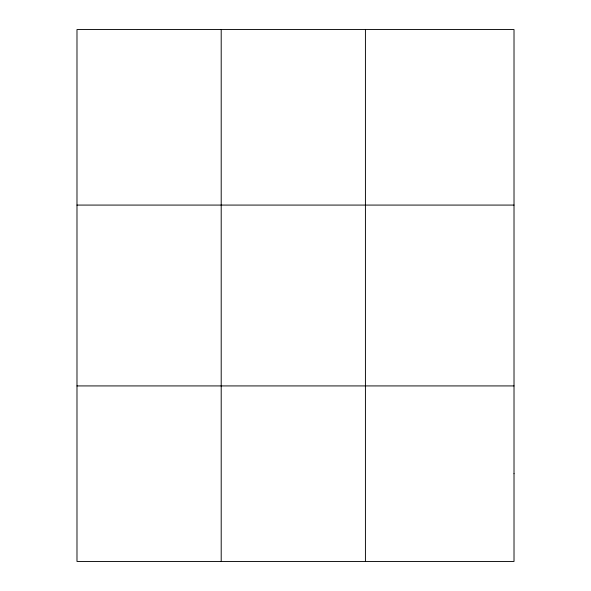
<?xml version="1.0" encoding="UTF-8"?>
<svg xmlns="http://www.w3.org/2000/svg" width="591" height="591" viewBox="0 0 591 591"><rect width="100%" height="100%" fill="white"/><g stroke="black" fill="none" stroke-linecap="round" stroke-linejoin="round"><path stroke-width="0.89" d="M221.204 561.45L221.204 29.55M365.423 561.45L365.423 29.55M76.985 205.077L514.015 205.077M76.985 385.923L514.015 385.923M514.015 473.687L514.015 561.45L76.985 561.45L76.985 29.55L514.015 29.55L514.015 473.687"/></g></svg>
